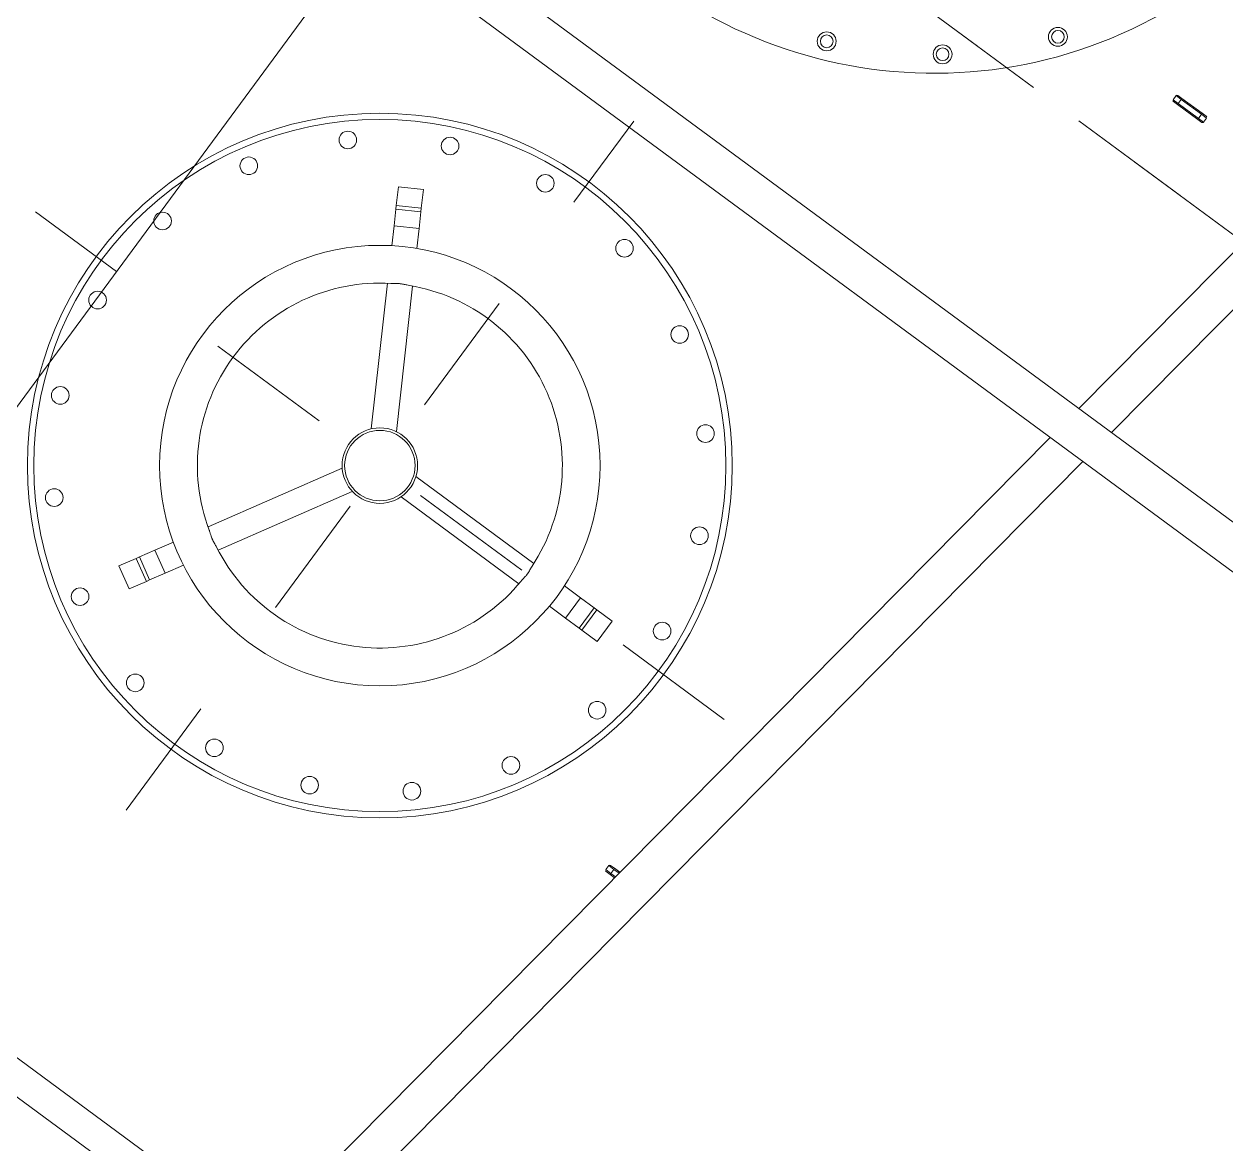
# Model space of a CAD drawing. Header units: metres. Extents: x 432095 to 435012, y 2470938 to 2473256.
# Drawn here: x 433751.678 to 433752.633, y 2471303.336 to 2471304.226 of the extents above; entities that cross this region are included whole.
import ezdxf

# ---------------------------------------------------------------- set-up
doc = ezdxf.new("R2010")
doc.units = ezdxf.units.M
doc.header["$MEASUREMENT"] = 0
for name, pattern in [('MB D$0$CHAIN', [0.3543, 0.2362, -0.0295, 0.0591, -0.0295]), ('MB D$0$DASHDOT', [1, 0.5, -0.25, 0, -0.25]), ('MB D$0$HIDDEN', [0.375, 0.25, -0.125])]:
    doc.linetypes.add(name, pattern=pattern)
doc.layers.add('cong trinh tram 110kv', color=7, linetype='Continuous', lineweight=5)
doc.layers.add('MB D$0$net dut du kien lam', color=8, linetype='MB D$0$HIDDEN', lineweight=20)

# ---------------------------------------------------------------- blocks, each defined once
blk = doc.blocks.new('MB D$0$MBA 63')
at = {"layer": 'MB D$0$net dut du kien lam', "color": 8, "linetype": 'MB D$0$DASHDOT', "ltscale": 0.5}
blk.add_line((102388.6, 36012.25), (102388.6, 25012.25), dxfattribs=at)
at = {"layer": 'MB D$0$net dut du kien lam', "color": 0, "linetype": 'ByBlock', "ltscale": 3}
blk.add_lwpolyline([(104138.6, 27512.25), (104138.6, 33512.25), (100638.6, 33512.25), (100638.6, 27512.25)], close=True, dxfattribs=at)
blk = doc.blocks.new('MB D$0$mba 1')
at = {"layer": 'cong trinh tram 110kv'}
for p, q in [((-20359.87, 7293.95), (-21022.71, 7293.95)), ((-21010.21, 7268.95), (-20356.22, 7268.95)), ((-20194.85, 6384.95), (-20322.39, 7258.71)), ((-20227.19, 6384.95), (-20354.05, 7254.09)), ((-20744.99, 6916.1), (-20762.31, 6906.1)), ((-20737.49, 6903.11), (-20744.99, 6916.1)), ((-20762.31, 6906.1), (-20754.81, 6893.11)), ((-20737.49, 6903.11), (-20754.81, 6893.11)), ((-20736.07, 6900.66), (-20753.39, 6890.66)), ((-20737.49, 6903.11), (-20736.07, 6900.66)), ((-20729.4, 6889.09), (-20736.07, 6900.66)), ((-20753.39, 6890.66), (-20754.81, 6893.11)), ((-20753.39, 6890.66), (-20746.72, 6879.09)), ((-20729.4, 6889.09), (-20746.72, 6879.09)), ((-20729.4, 6889.09), (-20721.41, 6875.25)), ((-20738.73, 6865.25), (-20746.72, 6879.09)), ((-20302.71, 6870.95), (-20307.71, 6870.95)), ((-20307.71, 6870.95), (-20307.71, 6866.95)), ((-20307.71, 6866.95), (-20302.71, 6866.95)), ((-20306.71, 6871.95), (-20302.71, 6871.95)), ((-20302.71, 6871.95), (-20302.71, 6870.95)), ((-20298.28, 6871.95), (-20302.71, 6871.95)), ((-20302.71, 6870.95), (-20298.13, 6870.95)), ((-20302.71, 6866.95), (-20302.71, 6870.95)), ((-20302.71, 6865.95), (-20302.71, 6866.95)), ((-20297.55, 6866.95), (-20302.71, 6866.95)), ((-20302.71, 6865.95), (-20306.71, 6865.95)), ((-20302.71, 6865.95), (-20297.4, 6865.95)), ((-20706.38, 6849.22), (-20648.19, 6748.44)), ((-20723.7, 6839.22), (-20665.51, 6738.44)), ((-20498.05, 6728.95), (-20614.42, 6728.95)), ((-20467.99, 6728.95), (-20452.02, 6728.95)), ((-20438.66, 6728.95), (-20452.02, 6728.95)), ((-20452.02, 6708.95), (-20452.02, 6728.95)), ((-20438.66, 6728.95), (-20435.83, 6728.95)), ((-20438.66, 6708.95), (-20438.66, 6728.95)), ((-20420.83, 6728.95), (-20435.83, 6728.95)), ((-20435.83, 6708.95), (-20435.83, 6728.95)), ((-20420.83, 6708.95), (-20420.83, 6728.95)), ((-20498.05, 6708.95), (-20614.42, 6708.95)), ((-20452.02, 6708.95), (-20467.99, 6708.95)), ((-20452.02, 6708.95), (-20438.66, 6708.95)), ((-20435.83, 6708.95), (-20438.66, 6708.95)), ((-20435.83, 6708.95), (-20420.83, 6708.95)), ((-20723.7, 6598.67), (-20665.51, 6699.45)), ((-20706.38, 6588.67), (-20648.19, 6689.45)), ((-20746.72, 6558.8), (-20738.73, 6572.64)), ((-20721.41, 6562.64), (-20729.4, 6548.8)), ((-20746.72, 6558.8), (-20753.39, 6547.24)), ((-20746.72, 6558.8), (-20729.4, 6548.8)), ((-20754.81, 6544.79), (-20762.31, 6531.8)), ((-20754.81, 6544.79), (-20753.39, 6547.24)), ((-20754.81, 6544.79), (-20737.49, 6534.79)), ((-20753.39, 6547.24), (-20736.07, 6537.24)), ((-20736.07, 6537.24), (-20729.4, 6548.8)), ((-20744.99, 6521.8), (-20737.49, 6534.79)), ((-20736.07, 6537.24), (-20737.49, 6534.79)), ((-20762.31, 6531.8), (-20744.99, 6521.8)), ((-20874.54, 6384.95), (-19414.72, 6384.95)), ((-20874.54, 6352.95), (-18367.7, 6352.95)), ((-20179.66, 6059.32), (-20222.52, 6352.95)), ((-20148, 6063.95), (-20190.18, 6352.95)), ((-20302.71, 6110.95), (-20307.71, 6110.95)), ((-20307.71, 6110.95), (-20307.71, 6106.95)), ((-20307.71, 6106.95), (-20302.71, 6106.95)), ((-20306.71, 6111.95), (-20302.71, 6111.95)), ((-20302.71, 6105.95), (-20306.71, 6105.95)), ((-20302.71, 6111.95), (-20302.71, 6110.95)), ((-20282.71, 6111.95), (-20302.71, 6111.95)), ((-20302.71, 6110.95), (-20282.71, 6110.95)), ((-20302.71, 6106.95), (-20302.71, 6110.95)), ((-20302.71, 6105.95), (-20302.71, 6106.95)), ((-20282.71, 6106.95), (-20302.71, 6106.95)), ((-20302.71, 6105.95), (-20282.71, 6105.95)), ((-20282.71, 6111.95), (-20282.71, 6110.95)), ((-20282.71, 6111.95), (-20278.71, 6111.95)), ((-20277.71, 6110.95), (-20282.71, 6110.95)), ((-20282.71, 6110.95), (-20282.71, 6106.95)), ((-20282.71, 6105.95), (-20282.71, 6106.95)), ((-20282.71, 6106.95), (-20277.71, 6106.95)), ((-20278.71, 6105.95), (-20282.71, 6105.95)), ((-20277.71, 6106.95), (-20277.71, 6110.95))]:
    blk.add_line(p, q, dxfattribs=at)
at = {"layer": 'cong trinh tram 110kv', "linetype": 'MB D$0$CHAIN', "ltscale": 21.168501}
for p, q in [((-20642.71, 7058.95), (-20642.71, 6378.95)), ((-20302.71, 6718.95), (-20982.71, 6718.95)), ((-14658.04, 6168.95), (-22753.16, 6168.95))]:
    blk.add_line(p, q, dxfattribs=at)
at = {"layer": 'cong trinh tram 110kv'}
for centre, radius in [((-20642.71, 6718.95), 280), ((-20642.71, 6718.95), 275), ((-20615.53, 6977.52), 7), ((-20696.77, 6973.26), 7), ((-20536.96, 6956.47), 7), ((-20772.71, 6944.11), 7), ((-20468.73, 6912.16), 7), ((-20835.93, 6892.92), 7), ((-20642.71, 6718.95), 175), ((-20417.54, 6848.95), 7), ((-20880.23, 6824.7), 7), ((-20388.39, 6773), 7), ((-20901.28, 6746.12), 7), ((-20642.71, 6718.95), 30), ((-20642.71, 6718.95), 28), ((-20384.13, 6691.77), 7), ((-20897.03, 6664.89), 7), ((-20405.19, 6613.19), 7), ((-20867.88, 6588.95), 7), ((-20449.49, 6544.97), 7), ((-20816.68, 6525.73), 7), ((-20512.71, 6493.78), 7), ((-20748.46, 6481.42), 7), ((-20669.89, 6460.37), 7), ((-20588.65, 6464.63), 7), ((-20556.86, 6236.92), 7.5), ((-20556.86, 6236.92), 5.05), ((-20476.6, 6190.59), 7.5), ((-20476.6, 6190.59), 5.05), ((-20411.07, 6125.06), 7.5), ((-20411.07, 6125.06), 5.05)]:
    blk.add_circle(centre, radius, dxfattribs=at)
for centre, radius, start, end in [((-20306.71, 6870.95), 1, 90, 180), ((-20306.71, 6866.95), 1, 180, 270), ((-20642.71, 6718.95), 145, 2.93848, 117.06152), ((-20642.71, 6718.95), 145, 122.93848, 237.06152), ((-20642.71, 6718.95), 145, 242.93848, 357.06152), ((-20692.71, 5908.95), 370, 19.90981, 108.1511), ((-20306.71, 6110.95), 1, 90, 180), ((-20306.71, 6106.95), 1, 180, 270), ((-20278.71, 6110.95), 1, 0, 90), ((-20278.71, 6106.95), 1, 270, 0)]:
    blk.add_arc(centre, radius, start, end, dxfattribs=at)
for points, knots in [([(-20721.55, 6840.64), (-20721.41, 6840.73), (-20721.27, 6840.82), (-20720.52, 6841.35), (-20719.84, 6841.87), (-20718.53, 6842.85), (-20717.93, 6843.29), (-20716.89, 6844), (-20716.48, 6844.26), (-20715.95, 6844.59), (-20715.83, 6844.66), (-20715.63, 6844.78), (-20715.56, 6844.82), (-20715.42, 6844.9), (-20715.35, 6844.94), (-20715.2, 6845.03), (-20715.11, 6845.08), (-20714.85, 6845.22), (-20714.67, 6845.32), (-20713.46, 6845.96), (-20712.44, 6846.42), (-20710.55, 6847.23), (-20709.69, 6847.58), (-20708.87, 6847.97), (-20708.77, 6848.02), (-20708.68, 6848.07)], [-3.870199, -3.870199, -3.870199, -3.870199, -3.801612, -3.801612, -3.514113, -3.514113, -3.295822, -3.295822, -3.162695, -3.162695, -3.124518, -3.124518, -3.10122, -3.10122, -3.080188, -3.080188, -3.053342, -3.053342, -2.998597, -2.998597, -2.681092, -2.681092, -2.367642, -2.367642, -2.323314, -2.323314, -2.323314, -2.323314]), ([(-20497.9, 6726.38), (-20497.88, 6725.98), (-20497.84, 6725.53), (-20497.69, 6724.3), (-20497.58, 6723.45), (-20497.43, 6722.08), (-20497.39, 6721.6), (-20497.33, 6720.71), (-20497.3, 6720.31), (-20497.28, 6719.68), (-20497.28, 6719.46), (-20497.27, 6719.04), (-20497.27, 6718.85), (-20497.28, 6718.43), (-20497.28, 6718.2), (-20497.3, 6717.56), (-20497.33, 6717.16), (-20497.45, 6715.5), (-20497.6, 6714.33), (-20497.81, 6712.64), (-20497.87, 6712.05), (-20497.9, 6711.51)], [-3.791507, -3.791507, -3.791507, -3.791507, -3.626434, -3.626434, -3.362197, -3.362197, -3.227243, -3.227243, -3.118573, -3.118573, -3.058319, -3.058319, -3.007451, -3.007451, -2.946922, -2.946922, -2.836965, -2.836965, -2.49262, -2.49262, -2.275467, -2.275467, -2.275467, -2.275467]), ([(-20708.68, 6589.82), (-20709.21, 6590.1), (-20709.85, 6590.37), (-20711.35, 6591.01), (-20712.24, 6591.38), (-20713.61, 6592.03), (-20714.07, 6592.25), (-20714.85, 6592.67), (-20715.18, 6592.86), (-20715.85, 6593.24), (-20716.18, 6593.44), (-20716.99, 6593.96), (-20717.45, 6594.27), (-20718.89, 6595.29), (-20719.79, 6595.99), (-20720.92, 6596.83), (-20721.24, 6597.06), (-20721.55, 6597.25)], [-3.64332, -3.64332, -3.64332, -3.64332, -3.407235, -3.407235, -3.137783, -3.137783, -3.005302, -3.005302, -2.909348, -2.909348, -2.810606, -2.810606, -2.664607, -2.664607, -2.33917, -2.33917, -2.197928, -2.197928, -2.197928, -2.197928])]:
    blk.add_open_spline(points, degree=3, knots=knots, dxfattribs=at)

msp = doc.modelspace()

# ---------------------------------------------------------------- block references
at = {"layer": 'cong trinh tram 110kv', "yscale": 0.00100000003283925, "zscale": 0.001}
for name, p, xscale, rotation in [('MB D$0$MBA 63', (433790.66619, 2471403.22024), 0.001000000045165598, 233.6153637256497), ('MB D$0$mba 1', (433772.56501, 2471297.03842), -0.001000000032834317, 143.6153590623919)]:
    msp.add_blockref(name, p, dxfattribs=dict(at, xscale=xscale, rotation=rotation))

doc.saveas('drawing.dxf')
